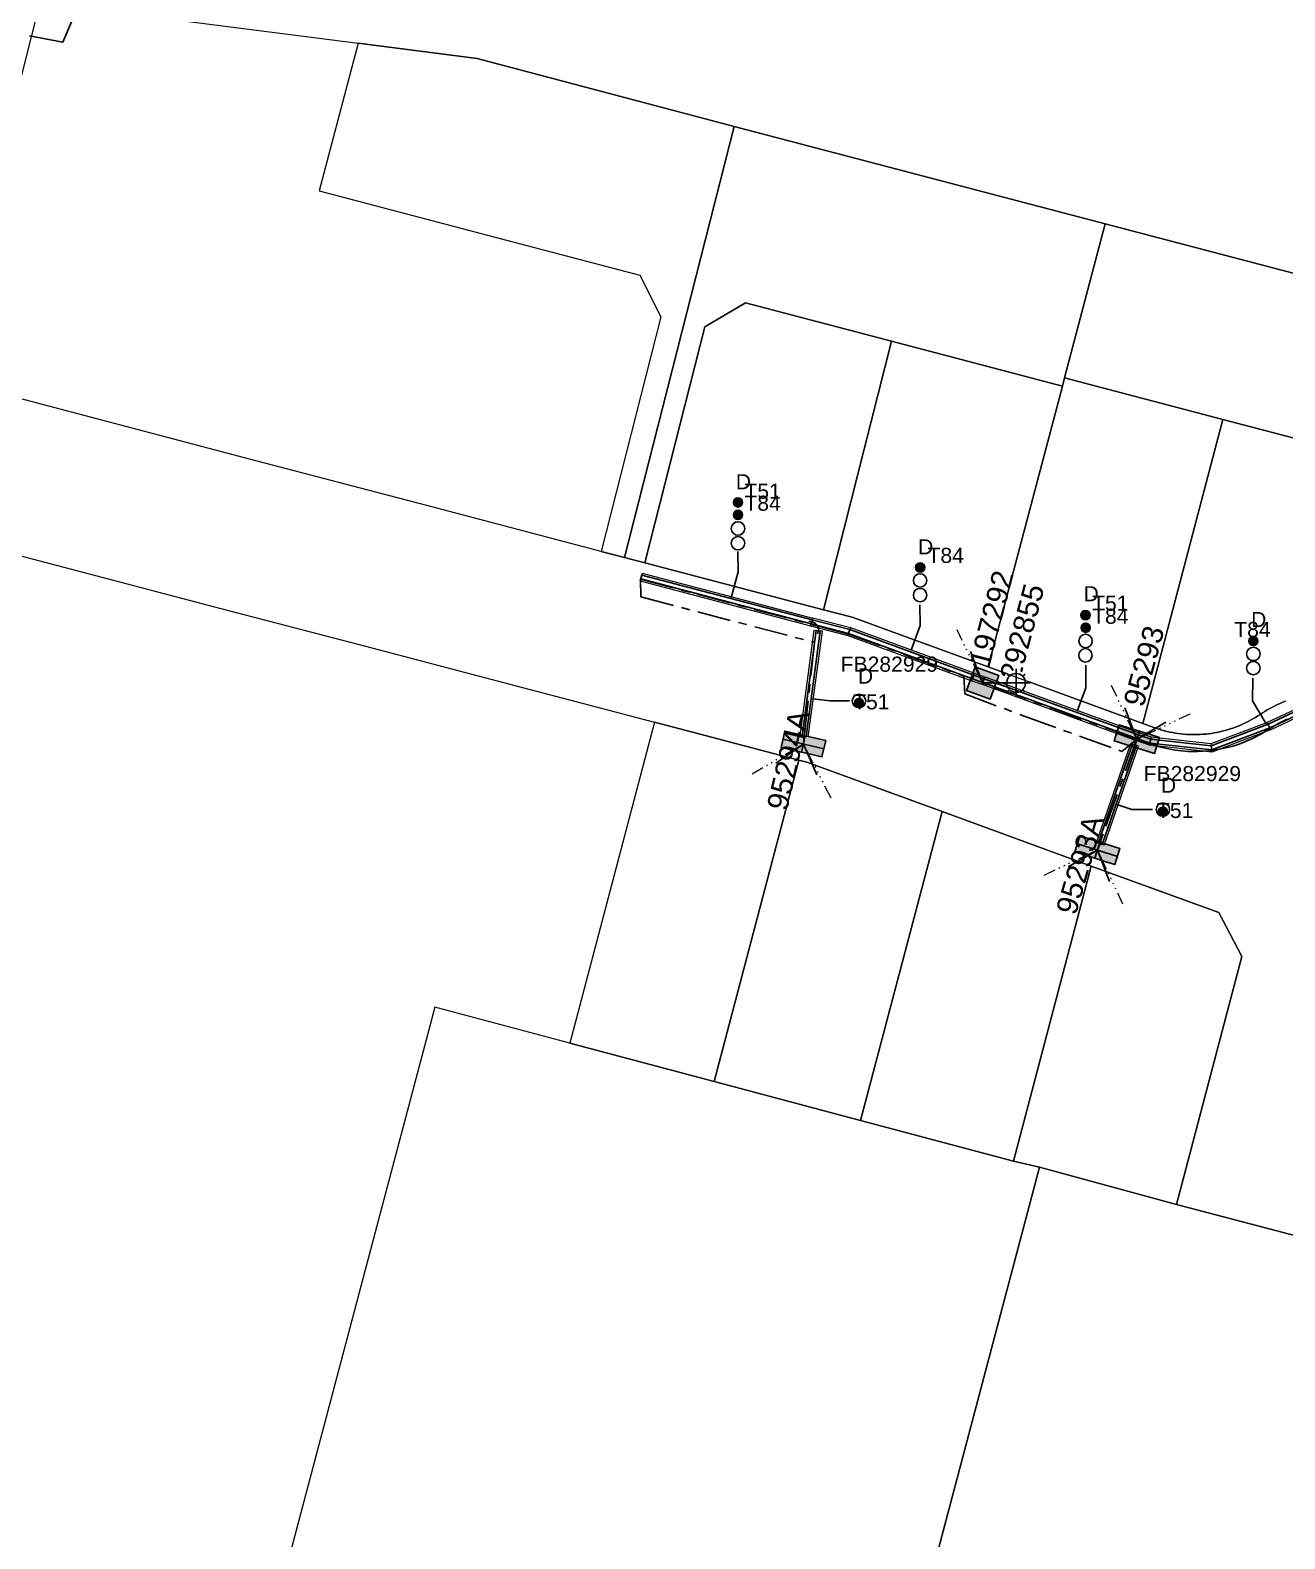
# Model space of a CAD drawing. Header units: metres. Extents: x 256054 to 262066, y 6173540 to 6179224.
# Drawn here: x 258231.8 to 258381.2, y 6175135.2 to 6175314.9 of the extents above; entities that cross this region are included whole.
import ezdxf
from ezdxf.enums import TextEntityAlignment as Align

# ---------------------------------------------------------------- set-up
doc = ezdxf.new("R2010")
doc.units = ezdxf.units.M
doc.linetypes.add('Cable Exist UG', pattern=[7, 4, -1, 1, -1])
doc.linetypes.add('PHANTOMX2', pattern=[5.6, 2.5, -0.5, 0.15, -0.5, 0.15, -0.5, 0.15, -0.5, 0.15, -0.5])
doc.layers.get('0').update_dxf_attribs({"color": 6})
for name, color, linetype, lineweight in [('_User Miscellaneous4', 191, 'Continuous', 13), ('Cadastre Land Parcels_SP_EXT', 96, 'Continuous', 15), ('Cadastre Roads_SP_EXT', 54, 'Continuous', 15), ('Mains_HV_EXT', 13, 'Continuous', 25), ('Mains_LV_EXT', 163, 'Continuous', 25), ('Services_SP_EXT', 42, 'PHANTOMX2', 20)]:
    doc.layers.add(name, color=color, linetype=linetype, lineweight=lineweight)
for name, color, linetype in [('Duct_SP_EXT', 40, 'Continuous'), ('Equip_SP_SL_EXT', 7, 'Continuous'), ('SupportsUG_SP_LV_EXT', 7, 'Continuous'), ('SupportsUG_SP_LV_SL_EXT', 7, 'Continuous'), ('Trench_SP_EXT', 7, 'Continuous')]:
    doc.layers.add(name, color=color, linetype=linetype)
doc.styles.add('COLUMN_LABEL', font='arial.ttf', dxfattribs={"height": 2})
doc.styles.add('iecARIAL', font='arial.ttf', dxfattribs={"height": 2})
doc.styles.add('POLE_LABEL', font='arial.ttf', dxfattribs={"height": 2})
doc.styles.add('SL_LABEL', font='arial.ttf', dxfattribs={"height": 2})
doc.styles.get("Standard").update_dxf_attribs({"font": 'arial.ttf'})

# ---------------------------------------------------------------- blocks, each defined once
blk = doc.blocks.new('COLUMN_EXT')
blk.add_hatch(color=256).paths.add_polyline_path([(1.5, -1.5), (1.5, 1.5), (-1.5, 1.5), (-1.5, -1.5)])
blk.add_lwpolyline([(1.5, 1.5), (-1.5, 1.5), (-1.5, -1.5), (1.5, -1.5)], close=True)
at = {"flags": 9}
for tag, p in [('SUBURB', (-1.81, 1.8)), ('NOTES', (-1.81, 2)), ('COLUMN_TYPE', (-1.81, 0.4)), ('STREETNAME', (-1.81, 1.6)), ('OWNED_BY', (-1.81, 0.6)), ('LOCATION', (-1.81, 1.4)), ('LEGEND', (-1.81, 1.2)), ('USAGE', (-1.81, 1)), ('STATE', (-1.81, 0.8))]:
    blk.add_attdef(tag, text='', height=0.2, rotation=180, dxfattribs=at).set_placement(p, align=Align.MIDDLE_LEFT)
at = {"flags": 1}
blk.add_attdef('Z', (-1.81, 2.35), '', height=0.2, rotation=180, dxfattribs=at)
at = {"flags": 9}
for tag, style, p in [('STRUCTURE_PLANT_NUMBER', 'POLE_LABEL', (-1.81, -0.03)), ('STREET_CODE', 'COLUMN_LABEL', (-1.81, 0.2))]:
    blk.add_attdef(tag, text='', height=0.2, rotation=180, dxfattribs=dict(at, style=style)).set_placement(p, align=Align.MIDDLE_LEFT)
at = {"style": 'COLUMN_LABEL', "width": 0.9, "flags": 8}
blk.add_attdef('ASSET_NUM', text='', height=2, rotation=270, dxfattribs=at).set_placement((2, -4), align=Align.MIDDLE_LEFT)
blk = doc.blocks.new('PILLAR_EXT')
blk.add_hatch(color=256).paths.add_polyline_path([(-2.5, 1), (-2.5, -1), (2.5, -1), (2.5, 1)])
for p, q in [((-2.5, 0), (2.5, 0)), ((0, 1), (0, -1))]:
    blk.add_line(p, q)
at = {"ltscale": 10}
blk.add_line((2.5, 0), (-2.5, 0), dxfattribs=at)
blk.add_lwpolyline([(-2.5, -1), (-1.25, -1), (1.25, -1), (2.5, -1), (2.5, 1), (-2.5, 1)], close=True)
at = {"width": 0.9, "flags": 8}
blk.add_attdef('ASSET_NUM', text='', height=2, rotation=90, dxfattribs=at).set_placement((-2, 4), align=Align.MIDDLE_LEFT)
for tag, p, flags in [('OWNED_BY', (0, -0.2), 9), ('STATE', (0, -0.4), 9), ('SUPPORT_TYPE', (0, -0.6), 9), ('STREETNAME', (0, -1.8), 9), ('USAGE', (0, -0.8), 9), ('LEGEND', (0, -1), 9), ('LOCATION', (0, -1.2), 9), ('NOTES', (0, -1.4), 9), ('PARENT', (0, -1.6), 9), ('SUBURB', (0, -2), 1)]:
    blk.add_attdef(tag, p, '', height=0.2, dxfattribs=dict(flags=flags))
blk = doc.blocks.new('DUCT_EXT')
blk.add_circle((0, 0.8), 0.8)
at = {"flags": 1}
blk.add_attdef('Z', (0, 0), '', height=0.2, dxfattribs=at)
at = {"flags": 9}
for tag, p in [('DUCT_CODE', (0, 0)), ('XSECT_TYPE', (0, -0.2)), ('STATE', (0, -0.6)), ('FB_REFERENCE', (0, -0.4)), ('NOTES', (0, -0.8))]:
    blk.add_attdef(tag, text='', height=0.2, dxfattribs=at).set_placement(p, align=Align.MIDDLE_LEFT)
blk = doc.blocks.new('SL_LANTERN_EXT')
at = {"flags": 9}
for tag, p in [('LRATECODE', (-7.4, 0)), ('LOUTREACHVOCAB', (-7.2, 0)), ('LOUTREACH', (-7, 0)), ('LANTNUMBER', (-6.6, 0)), ('LNEW', (-6.4, 0)), ('LMASTVOCAB', (-6.2, 0)), ('LMAST', (-6, 0)), ('LLAMPVOCAB', (-5.8, 0)), ('LLAMP', (-5.6, 0)), ('LEXIST', (-5.4, 0)), ('LCHARGE3PERCENT', (-5.2, 0)), ('LCHARGE3', (-5, 0)), ('LCHARGE2PERCENT', (-4.8, 0)), ('LCHARGE2', (-4.6, 0)), ('LCHARGE1PERCENT', (-4.4, 0)), ('LCHARGE1', (-4.2, 0)), ('LCATEGORY', (-4, 0)), ('LBRACKETVOCAB', (-3.8, 0)), ('LBRACKET', (-3.6, 0)), ('LKINGHEIGHT', (-3.4, 0)), ('CREPLACE', (-3.2, 0)), ('CREMOVE', (-3, 0)), ('CNUMBER', (-2.8, 0)), ('CNEW', (-2.6, 0)), ('CEXIST', (-2.4, 0)), ('USAGE', (-2.2, 0)), ('STATE', (-2, 0)), ('OWNED_BY', (-1.8, 0)), ('ORIENTATION', (-1.6, 0)), ('OPERATING_VOLTAGE', (-1.4, 0)), ('NO_PHASES', (-1.2, 0)), ('LANTERN_TYPE', (-1, 0)), ('LANTERN_PURPOSE', (-0.8, 0)), ('CONTROL_TYPE', (-0.6, 0)), ('CONSTRUCTED_VOLTAGE', (-0.4, 0))]:
    blk.add_attdef(tag, text='', height=0.001, rotation=270, dxfattribs=at).set_placement(p, align=Align.MIDDLE_LEFT)
at = {"style": 'SL_LABEL', "flags": 9}
blk.add_attdef('STREET_CODE', text='', height=0.001, rotation=270, dxfattribs=at).set_placement((0, 0), align=Align.MIDDLE_LEFT)
at = {"flags": 1}
blk.add_attdef('Z', (0, 0), '', height=0.001, rotation=270, dxfattribs=at)
at = {"width": 0.9}
blk.add_attdef('LNUMBER', text='', height=1, dxfattribs=at).set_placement((7, -1), align=Align.MIDDLE_LEFT)
at = {"flags": 9}
for tag, p in [('LREMOVE', (0, -7.6)), ('LREPLACE', (0, -7.8)), ('LTYPE', (0, -8)), ('LTYPEVOCAB', (0, -8.2)), ('LEGEND', (0, -8.4)), ('SUBURB', (0, -8.6)), ('STREETNAME', (0, -8.8)), ('LOCATION', (0, -9)), ('NOTES', (0, -9.2)), ('MAINTAINED_BY', (0, -9.86))]:
    blk.add_attdef(tag, text='', height=0.001, dxfattribs=at).set_placement(p, align=Align.MIDDLE_LEFT)
blk.add_attdef('OPERATED_BY', (0, -9.61), '', height=0.001, dxfattribs=at)
blk.add_wipeout([(5.69, 0), (5.06, -1.06), (4, -1.69), (2.94, -1.06), (2.31, 0), (2.94, 1.06), (4, 1.69), (5.06, 1.06)])
for p, q in [((0, 0), (4, 0)), ((2.94, 1.06), (3.2, 0.8)), ((4, 1.69), (4, 0)), ((5.06, 1.06), (4.8, 0.8)), ((2.94, -1.06), (3.2, -0.8)), ((4, 0), (5.69, 0)), ((4, 0), (4, -1.69)), ((5.06, -1.06), (4.8, -0.8))]:
    blk.add_line(p, q)
blk.add_circle((4, 0), 1.12)
blk = doc.blocks.new('CABLE_LARGE_EXT')
h = blk.add_hatch(color=256)
edge = h.paths.add_edge_path()
edge.add_arc((0, 0.55), 0.55, 0, 360)
blk.add_circle((0, 0.55), 0.55)
at = {"flags": 1}
blk.add_attdef('Z', (0, 0), '', height=0.2, dxfattribs=at)
at = {"flags": 9}
for tag, p in [('COND_CODE', (0, 0)), ('STATE', (0, -0.4)), ('XSECT_SIZE', (0, -0.6)), ('FB_REFERENCE', (0, -0.2)), ('NOTES', (0, -0.8))]:
    blk.add_attdef(tag, text='', height=0.2, dxfattribs=at).set_placement(p, align=Align.MIDDLE_LEFT)

msp = doc.modelspace()

# ---------------------------------------------------------------- linework, layer by layer
at = {"layer": '_User Miscellaneous4'}
for p, q in [((258304.44, 6175249.26), (258304.56, 6175249.72)), ((258304.44, 6175249.26), (258324.74, 6175243.92)), ((258304.69, 6175250.19), (258304.56, 6175249.72)), ((258304.69, 6175250.19), (258324.98, 6175244.84)), ((258323.49, 6175230.82), (258325.17, 6175243.39)), ((258324.44, 6175230.69), (258326.13, 6175243.26)), ((258324.74, 6175243.92), (258324.86, 6175244.38)), ((258324.74, 6175243.92), (258324.86, 6175244.38)), ((258324.74, 6175243.92), (258329.18, 6175242.77)), ((258324.98, 6175244.85), (258324.86, 6175244.38)), ((258324.98, 6175244.84), (258324.86, 6175244.38)), ((258324.98, 6175244.85), (258329.47, 6175243.69)), ((258325.17, 6175243.39), (258325.65, 6175243.32)), ((258326.13, 6175243.26), (258325.65, 6175243.32)), ((258329.47, 6175243.69), (258329.32, 6175243.23)), ((258329.18, 6175242.77), (258329.32, 6175243.23)), ((258382.9, 6175234.16), (258379.13, 6175232.4)), ((258383.17, 6175233.23), (258379.53, 6175231.53)), ((258323.49, 6175230.82), (258323.97, 6175230.75)), ((258324.44, 6175230.69), (258323.97, 6175230.75)), ((258363.52, 6175230.25), (258363.68, 6175230.7)), ((258363.52, 6175230.25), (258363.68, 6175230.7)), ((258363.85, 6175231.15), (258363.68, 6175230.7)), ((258363.85, 6175231.15), (258363.68, 6175230.7)), ((258365.3, 6175230.63), (258363.85, 6175231.15)), ((258379.14, 6175232.41), (258372.42, 6175229.85)), ((258379.52, 6175231.52), (258372.54, 6175228.87)), ((258379.13, 6175232.4), (258379.14, 6175232.41)), ((258379.13, 6175232.4), (258379.33, 6175231.97)), ((258379.14, 6175232.41), (258379.33, 6175231.97)), ((258379.53, 6175231.53), (258379.33, 6175231.97)), ((258379.52, 6175231.52), (258379.33, 6175231.97)), ((258379.53, 6175231.53), (258379.52, 6175231.52)), ((258358.77, 6175218.1), (258362.86, 6175229.91)), ((258359.68, 6175217.79), (258363.77, 6175229.59)), ((258362.86, 6175229.91), (258363.32, 6175229.75)), ((258363.77, 6175229.59), (258363.32, 6175229.75)), ((258365.08, 6175229.69), (258363.52, 6175230.25)), ((258365.08, 6175229.69), (258365.19, 6175230.16)), ((258365.14, 6175229.68), (258365.08, 6175229.69)), ((258365.14, 6175229.68), (258365.19, 6175230.16)), ((258372.54, 6175228.87), (258365.14, 6175229.68)), ((258365.24, 6175230.64), (258365.19, 6175230.16)), ((258365.3, 6175230.63), (258365.19, 6175230.16)), ((258372.42, 6175229.85), (258365.24, 6175230.64)), ((258365.24, 6175230.64), (258365.3, 6175230.63)), ((258372.42, 6175229.85), (258372.48, 6175229.36)), ((258372.54, 6175228.87), (258372.48, 6175229.36)), ((258358.77, 6175218.1), (258359.22, 6175217.94)), ((258359.68, 6175217.79), (258359.22, 6175217.94))]:
    msp.add_line(p, q, dxfattribs=at)
at = {"layer": 'Cadastre Land Parcels_SP_EXT', "linetype": 'Continuous'}
for points in [[(258232.98, 6175318.15), (258270.84, 6175313.29), (258285.01, 6175311.47), (258315.61, 6175303.4), (258359.82, 6175291.8), (258398.99, 6175281.51), (258413.49, 6175277.7), (258422.03, 6175278.69), (258453, 6175270.25), (258458.64, 6175291.55), (258466.31, 6175320.58)], [(258232.98, 6175318.15), (258270.84, 6175313.29), (258285.01, 6175311.47), (258315.61, 6175303.4), (258359.82, 6175291.8), (258398.99, 6175281.51), (258413.49, 6175277.7), (258422.03, 6175278.69), (258453, 6175270.25), (258458.64, 6175291.55), (258466.31, 6175320.58)], [(258394.14, 6175263.15), (258373.83, 6175268.48), (258364.29, 6175232.29), (258365.63, 6175231.8), (258365.94, 6175231.69), (258366.25, 6175231.59), (258366.57, 6175231.5), (258366.89, 6175231.41), (258367.21, 6175231.33), (258367.53, 6175231.26), (258367.86, 6175231.19), (258368.18, 6175231.13), (258368.51, 6175231.08), (258368.84, 6175231.04), (258369.16, 6175231.01), (258369.49, 6175230.98), (258369.82, 6175230.96), (258370.15, 6175230.95), (258370.49, 6175230.95), (258370.82, 6175230.96), (258371.15, 6175230.97), (258371.48, 6175230.99), (258371.81, 6175231.02), (258372.13, 6175231.06), (258372.46, 6175231.1), (258372.79, 6175231.15), (258373.11, 6175231.21), (258373.44, 6175231.28), (258373.76, 6175231.35), (258374.08, 6175231.44), (258374.4, 6175231.53), (258374.71, 6175231.62), (258375.03, 6175231.73), (258375.34, 6175231.84), (258375.64, 6175231.96), (258375.95, 6175232.09), (258376.25, 6175232.22), (258376.55, 6175232.36), (258376.85, 6175232.51), (258377.14, 6175232.67), (258377.42, 6175232.83), (258377.71, 6175233), (258377.99, 6175233.17), (258378.27, 6175233.35), (258378.55, 6175233.54), (258378.84, 6175233.72), (258379.13, 6175233.9), (258379.43, 6175234.07), (258379.73, 6175234.23), (258380.03, 6175234.38), (258380.34, 6175234.53), (258380.65, 6175234.67), (258380.96, 6175234.8), (258381.28, 6175234.93)], [(258304.88, 6175001.38), (258351.99, 6175179.42), (258348.89, 6175180.16), (258330.68, 6175184.99), (258313.24, 6175189.63), (258296.04, 6175194.19), (258279.96, 6175198.49), (258272.16, 6175168.99), (258264.74, 6175140.96), (258260.14, 6175123.56)], [(258476.23, 6175146.41), (258449.17, 6175153.59), (258423.9, 6175160.29), (258385.72, 6175170.43), (258368.31, 6175175), (258351.99, 6175179.42), (258304.88, 6175001.38), (258292.2, 6174953.43), (258310.11, 6174948.67), (258328.03, 6174943.92), (258345.94, 6174939.16), (258363.86, 6174934.4), (258382.01, 6174929.58), (258373.38, 6174896.95), (258368.49, 6174894.11), (258392.65, 6174887.7), (258389.81, 6174892.59), (258398, 6174923.54), (258416.99, 6174918.5), (258435.77, 6174913.51), (258449.71, 6174966.19), (258449.71, 6174966.19), (258472.87, 6175053.68)]]:
    msp.add_lwpolyline(points, dxfattribs=at)
for points in [[(258315.61, 6175303.4), (258285.01, 6175311.47), (258270.84, 6175313.29), (258266.21, 6175295.7), (258287, 6175290.24), (258304.41, 6175285.67), (258306.91, 6175280.71), (258299.8, 6175252.78), (258302.56, 6175252.05), (258315.61, 6175303.4)], [(258359.82, 6175291.8), (258315.61, 6175303.4), (258302.56, 6175252.05), (258304.98, 6175251.42), (258312.12, 6175279.52), (258316.98, 6175282.38), (258334.38, 6175277.8), (258354.72, 6175272.46), (258354.98, 6175273.43), (258359.82, 6175291.8)], [(258398.99, 6175281.51), (258359.82, 6175291.8), (258354.98, 6175273.43), (258373.83, 6175268.48), (258394.14, 6175263.15), (258398.99, 6175281.51)], [(258334.38, 6175277.8), (258316.98, 6175282.38), (258312.12, 6175279.52), (258304.98, 6175251.42), (258326.25, 6175245.83), (258334.38, 6175277.8)], [(258354.72, 6175272.46), (258334.38, 6175277.8), (258326.25, 6175245.83), (258329.69, 6175244.93), (258345.9, 6175239.01), (258354.72, 6175272.46)], [(258373.83, 6175268.48), (258354.98, 6175273.43), (258354.72, 6175272.46), (258345.9, 6175239.01), (258364.29, 6175232.29), (258373.83, 6175268.48)], [(258323.34, 6175227.91), (258306.13, 6175232.43), (258296.04, 6175194.19), (258313.24, 6175189.63), (258323.34, 6175227.91)], [(258340.39, 6175221.79), (258324.29, 6175227.66), (258323.34, 6175227.91), (258313.24, 6175189.63), (258330.68, 6175184.99), (258340.39, 6175221.79)], [(258358.16, 6175215.3), (258340.39, 6175221.79), (258330.68, 6175184.99), (258348.89, 6175180.16), (258358.16, 6175215.3)], [(258376.1, 6175204.51), (258373.36, 6175209.75), (258358.16, 6175215.3), (258348.89, 6175180.16), (258351.99, 6175179.42), (258368.31, 6175175), (258376.1, 6175204.51)]]:
    msp.add_lwpolyline(points, close=True, dxfattribs=at)
at = {"layer": 'Cadastre Roads_SP_EXT', "linetype": 'Continuous'}
msp.add_lwpolyline([(258227.74, 6175297.54), (258232.98, 6175318.15)], dxfattribs=at)
at = {"layer": 'Duct_SP_EXT'}
for p, q in [((258304.5, 6175249.49), (258304.56, 6175249.72)), ((258304.5, 6175249.49), (258324.8, 6175244.15)), ((258304.63, 6175249.96), (258304.56, 6175249.72)), ((258304.63, 6175249.96), (258324.92, 6175244.61)), ((258323.73, 6175230.79), (258325.41, 6175243.36)), ((258324.21, 6175230.72), (258325.89, 6175243.29)), ((258324.8, 6175244.15), (258324.86, 6175244.38)), ((258324.8, 6175244.15), (258324.86, 6175244.38)), ((258324.8, 6175244.15), (258329.25, 6175243)), ((258324.92, 6175244.61), (258324.86, 6175244.38)), ((258324.92, 6175244.61), (258324.86, 6175244.38)), ((258324.92, 6175244.61), (258329.39, 6175243.46)), ((258325.41, 6175243.36), (258325.65, 6175243.32)), ((258325.89, 6175243.29), (258325.65, 6175243.32)), ((258329.39, 6175243.46), (258329.32, 6175243.23)), ((258329.25, 6175243), (258329.32, 6175243.23)), ((258382.96, 6175233.93), (258379.23, 6175232.18)), ((258383.1, 6175233.46), (258379.43, 6175231.75)), ((258323.73, 6175230.79), (258323.97, 6175230.75)), ((258324.21, 6175230.72), (258323.97, 6175230.75)), ((258363.6, 6175230.47), (258363.68, 6175230.7)), ((258363.6, 6175230.47), (258363.68, 6175230.7)), ((258363.77, 6175230.93), (258363.68, 6175230.7)), ((258363.77, 6175230.93), (258363.68, 6175230.7)), ((258365.24, 6175230.39), (258363.77, 6175230.93)), ((258379.24, 6175232.19), (258372.45, 6175229.61)), ((258379.42, 6175231.75), (258372.51, 6175229.12)), ((258379.23, 6175232.18), (258379.24, 6175232.19)), ((258379.23, 6175232.18), (258379.33, 6175231.97)), ((258379.24, 6175232.19), (258379.33, 6175231.97)), ((258379.43, 6175231.75), (258379.33, 6175231.97)), ((258379.42, 6175231.75), (258379.33, 6175231.97)), ((258379.43, 6175231.75), (258379.42, 6175231.75)), ((258359, 6175218.02), (258363.09, 6175229.83)), ((258359.45, 6175217.86), (258363.54, 6175229.67)), ((258363.09, 6175229.83), (258363.32, 6175229.75)), ((258363.54, 6175229.67), (258363.32, 6175229.75)), ((258365.14, 6175229.92), (258363.6, 6175230.47)), ((258365.14, 6175229.92), (258365.19, 6175230.16)), ((258365.16, 6175229.92), (258365.14, 6175229.92)), ((258365.16, 6175229.92), (258365.19, 6175230.16)), ((258372.51, 6175229.12), (258365.16, 6175229.92)), ((258365.22, 6175230.4), (258365.19, 6175230.16)), ((258365.24, 6175230.39), (258365.19, 6175230.16)), ((258372.45, 6175229.61), (258365.22, 6175230.4)), ((258365.22, 6175230.4), (258365.24, 6175230.39)), ((258372.45, 6175229.61), (258372.48, 6175229.36)), ((258372.51, 6175229.12), (258372.48, 6175229.36)), ((258359, 6175218.02), (258359.22, 6175217.94)), ((258359.45, 6175217.86), (258359.22, 6175217.94))]:
    msp.add_line(p, q, dxfattribs=at)
for points in [[(258316.08, 6175252.75), (258316.09, 6175250.32), (258315.28, 6175247.24)], [(258337.76, 6175246.42), (258337.77, 6175243.93), (258336.7, 6175241.02)], [(258357.51, 6175239.22), (258357.51, 6175236.52), (258356.5, 6175233.76)], [(258377.39, 6175237.66), (258377.37, 6175234.97), (258379, 6175232.25)], [(258329.37, 6175234.96), (258327.07, 6175234.96), (258324.94, 6175235.23)], [(258365.44, 6175222.04), (258362.98, 6175222.03), (258361.21, 6175222.61)]]:
    msp.add_lwpolyline(points, dxfattribs=at)
at = {"layer": 'Mains_HV_EXT', "linetype": 'Cable Exist UG'}
msp.add_lwpolyline([(258236.72, 6175315.83), (258235.65, 6175313.43), (258235.65, 6175313.43), (258226.97, 6175315.04), (258227.99, 6175318.96), (258230.07, 6175326.69), (258232.85, 6175337.74), (258234.35, 6175343.61), (258219.08, 6175348.77), (258142.26, 6175354.16), (258134.98, 6175359.87), (258133.95, 6175354.46), (258133.95, 6175354.46), (258124.46, 6175308.95), (258111.71, 6175247.54), (258110.38, 6175246.03)], dxfattribs=at)
at = {"layer": 'Mains_LV_EXT', "linetype": 'Cable Exist UG'}
for points in [[(258304.48, 6175249.45), (258304.53, 6175247.35), (258304.53, 6175247.35), (258325.21, 6175241.93), (258323.87, 6175229.83)], [(258363.59, 6175230.41), (258365.78, 6175229.63), (258365.78, 6175229.63), (258366.79, 6175229.36), (258368.16, 6175229.11), (258369.67, 6175228.95), (258370.87, 6175228.94), (258372.2, 6175229), (258373.22, 6175229.16), (258375.05, 6175229.59), (258375.79, 6175229.83), (258377.28, 6175230.45), (258378.36, 6175231.01), (258379.41, 6175231.67), (258380.46, 6175232.29), (258381.49, 6175232.8)], [(258363.59, 6175230.41), (258358.89, 6175217.19)]]:
    msp.add_lwpolyline(points, dxfattribs=at)
at = {"layer": 'Services_SP_EXT'}
for points in [[(258363.59, 6175230.41), (258360.57, 6175236.82)], [(258363.59, 6175230.41), (258369.94, 6175233.44)], [(258323.87, 6175229.83), (258317.79, 6175226.23)], [(258323.87, 6175229.83), (258327.13, 6175223.41)], [(258358.89, 6175217.19), (258352.52, 6175214.19)], [(258358.89, 6175217.19), (258361.9, 6175210.78)]]:
    msp.add_lwpolyline(points, dxfattribs=at)
at = {"layer": 'Trench_SP_EXT', "linetype": 'Cable Exist UG'}
msp.add_lwpolyline([(258325.6, 6175242.94), (258325.65, 6175243.32), (258325.65, 6175243.32, 0.391048), (258324.96, 6175244.35), (258324.96, 6175244.35), (258324.53, 6175244.47)], format="xyb", dxfattribs=at)
for points in [[(258363.59, 6175230.41), (258361.94, 6175234.74)], [(258363.59, 6175230.41), (258367.56, 6175232.73)], [(258323.87, 6175229.83), (258323.97, 6175230.75), (258324.02, 6175231.15)], [(258323.87, 6175229.83), (258320.1, 6175227.19)], [(258323.87, 6175229.83), (258325.77, 6175225.54)], [(258363.59, 6175230.41), (258363.32, 6175229.75), (258363.2, 6175229.4)], [(258358.89, 6175217.19), (258359.22, 6175217.94), (258359.35, 6175218.29)], [(258358.89, 6175217.19), (258354.92, 6175214.91)], [(258358.89, 6175217.19), (258360.56, 6175212.86)]]:
    msp.add_lwpolyline(points, dxfattribs=at)

# ---------------------------------------------------------------- block references
at = {"layer": 'Duct_SP_EXT'}
for name, p in [('CABLE_LARGE_EXT', (258316.08, 6175258.06)), ('CABLE_LARGE_EXT', (258316.09, 6175256.57)), ('DUCT_EXT', (258316.09, 6175254.7)), ('DUCT_EXT', (258316.08, 6175252.95)), ('CABLE_LARGE_EXT', (258337.78, 6175250.31)), ('DUCT_EXT', (258337.77, 6175248.51)), ('DUCT_EXT', (258337.77, 6175246.77)), ('CABLE_LARGE_EXT', (258357.47, 6175244.63)), ('CABLE_LARGE_EXT', (258357.49, 6175243.13)), ('DUCT_EXT', (258357.48, 6175241.3)), ('CABLE_LARGE_EXT', (258377.47, 6175241.55)), ('DUCT_EXT', (258357.47, 6175239.59)), ('DUCT_EXT', (258377.47, 6175239.76)), ('DUCT_EXT', (258377.47, 6175238.07)), ('DUCT_EXT', (258330.5, 6175234.16)), ('CABLE_LARGE_EXT', (258330.5, 6175234.16)), ('DUCT_EXT', (258366.69, 6175221.22)), ('CABLE_LARGE_EXT', (258366.69, 6175221.22))]:
    msp.add_blockref(name, p, dxfattribs=at)
at = {"layer": 'SupportsUG_SP_LV_EXT'}
ref = msp.add_blockref('PILLAR_EXT', (258363.59, 6175230.41), dxfattribs=dict(at, rotation=162.6091429678695))
ref.add_attrib('ASSET_NUM', '95293', dxfattribs={"layer": '0', "height": 2.5, "rotation": 74.854, "style": 'iecARIAL'}).set_placement((258365.09, 6175233.91), align=Align.BOTTOM_LEFT)
ref = msp.add_blockref('PILLAR_EXT', (258323.87, 6175229.83), dxfattribs=dict(at, rotation=347.004385795309))
ref.add_attrib('ASSET_NUM', '95294A', dxfattribs={"layer": '0', "height": 2.5, "rotation": 76.9119, "style": 'iecARIAL'}).set_placement((258325.37, 6175233.33), align=Align.BOTTOM_RIGHT)
ref = msp.add_blockref('PILLAR_EXT', (258358.89, 6175217.19), dxfattribs=dict(at, rotation=342.2179781571025))
ref.add_attrib('ASSET_NUM', '95293A', dxfattribs={"layer": '0', "height": 2.5, "rotation": 73.7968, "style": 'iecARIAL'}).set_placement((258360.39, 6175220.69), align=Align.BOTTOM_RIGHT)
at = {"layer": 'SupportsUG_SP_LV_SL_EXT'}
ref = msp.add_blockref('COLUMN_EXT', (258345.21, 6175237.11), dxfattribs=dict(at, rotation=69.94443921477954))
ref.add_attrib('ASSET_NUM', '292855', dxfattribs={"layer": '0', "height": 2.5, "rotation": 75.1385, "style": 'COLUMN_LABEL'}).set_placement((258347.21, 6175237.86), align=Align.TOP_LEFT)

# ---------------------------------------------------------------- texts
at = {"layer": 'Duct_SP_EXT'}
for s, p in [('D', (258315.82, 6175260.17)), ('T51', (258316.85, 6175259.04)), ('T84', (258316.85, 6175257.61)), ('D', (258337.53, 6175252.42)), ('T84', (258338.66, 6175251.4)), ('D', (258357.24, 6175246.83)), ('T51', (258358.26, 6175245.7)), ('T84', (258358.26, 6175244.15)), ('D', (258377.2, 6175243.76)), ('T84', (258375.19, 6175242.57)), ('FB282929', (258328.31, 6175238.44)), ('D', (258330.36, 6175237.03)), ('T51', (258329.8, 6175233.96)), ('FB282929', (258364.4, 6175225.41)), ('D', (258366.45, 6175224.02)), ('T51', (258365.99, 6175221.02))]:
    msp.add_text(s, height=1.8, dxfattribs=at).set_placement(p)

# ---------------------------------------------------------------- next in the draw order: block references
at = {"layer": 'Equip_SP_SL_EXT'}
ref = msp.add_blockref('SL_LANTERN_EXT', (258345.21, 6175237.11), dxfattribs=at)
ref.add_attrib('ASSET_NUM', '197292', dxfattribs={"layer": '0', "height": 2.5, "rotation": 75.3759, "style": 'iecARIAL'}).set_placement((258346.71, 6175238.61), align=Align.BOTTOM_LEFT)

# ---------------------------------------------------------------- next in the draw order: linework, layer by layer
at = {"layer": '_User Miscellaneous4'}
for p, q in [((258329.47, 6175243.69), (258344.26, 6175238.28)), ((258329.18, 6175242.77), (258343.93, 6175237.37)), ((258344.26, 6175238.28), (258344.09, 6175237.82)), ((258344.26, 6175238.28), (258344.09, 6175237.82)), ((258344.26, 6175238.28), (258344.26, 6175238.28)), ((258344.26, 6175238.28), (258345.44, 6175237.85)), ((258345.44, 6175237.85), (258345.28, 6175237.4)), ((258345.44, 6175237.85), (258345.28, 6175237.4)), ((258345.47, 6175237.84), (258345.31, 6175237.39)), ((258345.44, 6175237.85), (258345.47, 6175237.84)), ((258345.47, 6175237.84), (258363.85, 6175231.15)), ((258343.93, 6175237.37), (258344.09, 6175237.82)), ((258343.93, 6175237.37), (258344.09, 6175237.82)), ((258343.93, 6175237.37), (258343.93, 6175237.37)), ((258343.93, 6175237.37), (258345.12, 6175236.95)), ((258345.12, 6175236.95), (258345.28, 6175237.4)), ((258345.12, 6175236.95), (258345.28, 6175237.4)), ((258345.12, 6175236.95), (258345.15, 6175236.94)), ((258345.15, 6175236.94), (258345.31, 6175237.39)), ((258345.15, 6175236.94), (258363.52, 6175230.25))]:
    msp.add_line(p, q, dxfattribs=at)
at = {"layer": 'Cadastre Roads_SP_EXT', "linetype": 'Continuous'}
for points in [[(258381.28, 6175234.93), (258380.96, 6175234.8), (258380.65, 6175234.67), (258380.34, 6175234.53), (258380.03, 6175234.38), (258379.73, 6175234.23), (258379.43, 6175234.07), (258379.13, 6175233.9), (258378.84, 6175233.72), (258378.55, 6175233.54), (258378.27, 6175233.35), (258377.99, 6175233.17), (258377.71, 6175233), (258377.42, 6175232.83), (258377.14, 6175232.67), (258376.85, 6175232.51), (258376.55, 6175232.36), (258376.25, 6175232.22), (258375.95, 6175232.09), (258375.64, 6175231.96), (258375.34, 6175231.84), (258375.03, 6175231.73), (258374.71, 6175231.62), (258374.4, 6175231.53), (258374.08, 6175231.44), (258373.76, 6175231.35), (258373.44, 6175231.28), (258373.11, 6175231.21), (258372.79, 6175231.15), (258372.46, 6175231.1), (258372.13, 6175231.06), (258371.81, 6175231.02), (258371.48, 6175230.99), (258371.15, 6175230.97), (258370.82, 6175230.96), (258370.49, 6175230.95), (258370.15, 6175230.95), (258369.82, 6175230.96), (258369.49, 6175230.98), (258369.16, 6175231.01), (258368.84, 6175231.04), (258368.51, 6175231.08), (258368.18, 6175231.13), (258367.86, 6175231.19), (258367.53, 6175231.26), (258367.21, 6175231.33), (258366.89, 6175231.41), (258366.57, 6175231.5), (258366.25, 6175231.59), (258365.94, 6175231.69), (258365.63, 6175231.8), (258364.29, 6175232.29), (258345.9, 6175239.01), (258329.69, 6175244.93), (258326.25, 6175245.83), (258304.98, 6175251.42), (258302.56, 6175252.05), (258299.8, 6175252.78), (258278.87, 6175258.27), (258278.87, 6175258.27), (258258.08, 6175263.73), (258226.13, 6175272.12)], [(258225.77, 6175253.53), (258237.28, 6175250.51), (258254.49, 6175245.99), (258271.7, 6175241.47), (258288.92, 6175236.95), (258306.13, 6175232.43), (258323.34, 6175227.91), (258324.29, 6175227.66), (258340.39, 6175221.79), (258358.16, 6175215.3), (258373.36, 6175209.75), (258376.1, 6175204.51), (258368.31, 6175175), (258385.72, 6175170.43)]]:
    msp.add_lwpolyline(points, dxfattribs=at)
at = {"layer": 'Duct_SP_EXT'}
for p, q in [((258329.39, 6175243.46), (258344.18, 6175238.05)), ((258329.25, 6175243), (258344.01, 6175237.6)), ((258344.18, 6175238.05), (258344.09, 6175237.82)), ((258344.18, 6175238.05), (258344.09, 6175237.82)), ((258344.18, 6175238.05), (258344.18, 6175238.05)), ((258344.18, 6175238.05), (258345.36, 6175237.62)), ((258344.01, 6175237.6), (258344.09, 6175237.82)), ((258344.01, 6175237.6), (258344.09, 6175237.82)), ((258344.01, 6175237.6), (258344.01, 6175237.6)), ((258344.01, 6175237.6), (258345.2, 6175237.17)), ((258345.2, 6175237.17), (258345.28, 6175237.4)), ((258345.2, 6175237.17), (258345.28, 6175237.4)), ((258345.2, 6175237.17), (258345.23, 6175237.16)), ((258345.23, 6175237.16), (258345.31, 6175237.39)), ((258345.23, 6175237.16), (258363.6, 6175230.47)), ((258345.36, 6175237.62), (258345.28, 6175237.4)), ((258345.36, 6175237.62), (258345.28, 6175237.4)), ((258345.39, 6175237.61), (258345.31, 6175237.39)), ((258345.36, 6175237.62), (258345.39, 6175237.61)), ((258345.39, 6175237.61), (258363.77, 6175230.93))]:
    msp.add_line(p, q, dxfattribs=at)
at = {"layer": 'Mains_LV_EXT', "linetype": 'Cable Exist UG'}
for points in [[(258304.48, 6175249.45), (258326.42, 6175243.65), (258326.42, 6175243.65), (258329.23, 6175242.93), (258342.99, 6175237.91), (258343.09, 6175235.8), (258343.09, 6175235.8), (258350.17, 6175233.15), (258350.17, 6175233.15), (258361.82, 6175228.95), (258363.59, 6175230.41)], [(258363.59, 6175230.41), (258345.21, 6175237.11)]]:
    msp.add_lwpolyline(points, dxfattribs=at)
at = {"layer": 'Services_SP_EXT'}
msp.add_lwpolyline([(258345.21, 6175237.11), (258342.19, 6175243.44)], dxfattribs=at)
at = {"layer": 'Trench_SP_EXT', "linetype": 'Cable Exist UG'}
msp.add_lwpolyline([(258345.21, 6175237.11), (258343.57, 6175241.4)], dxfattribs=at)

doc.saveas('drawing.dxf')
